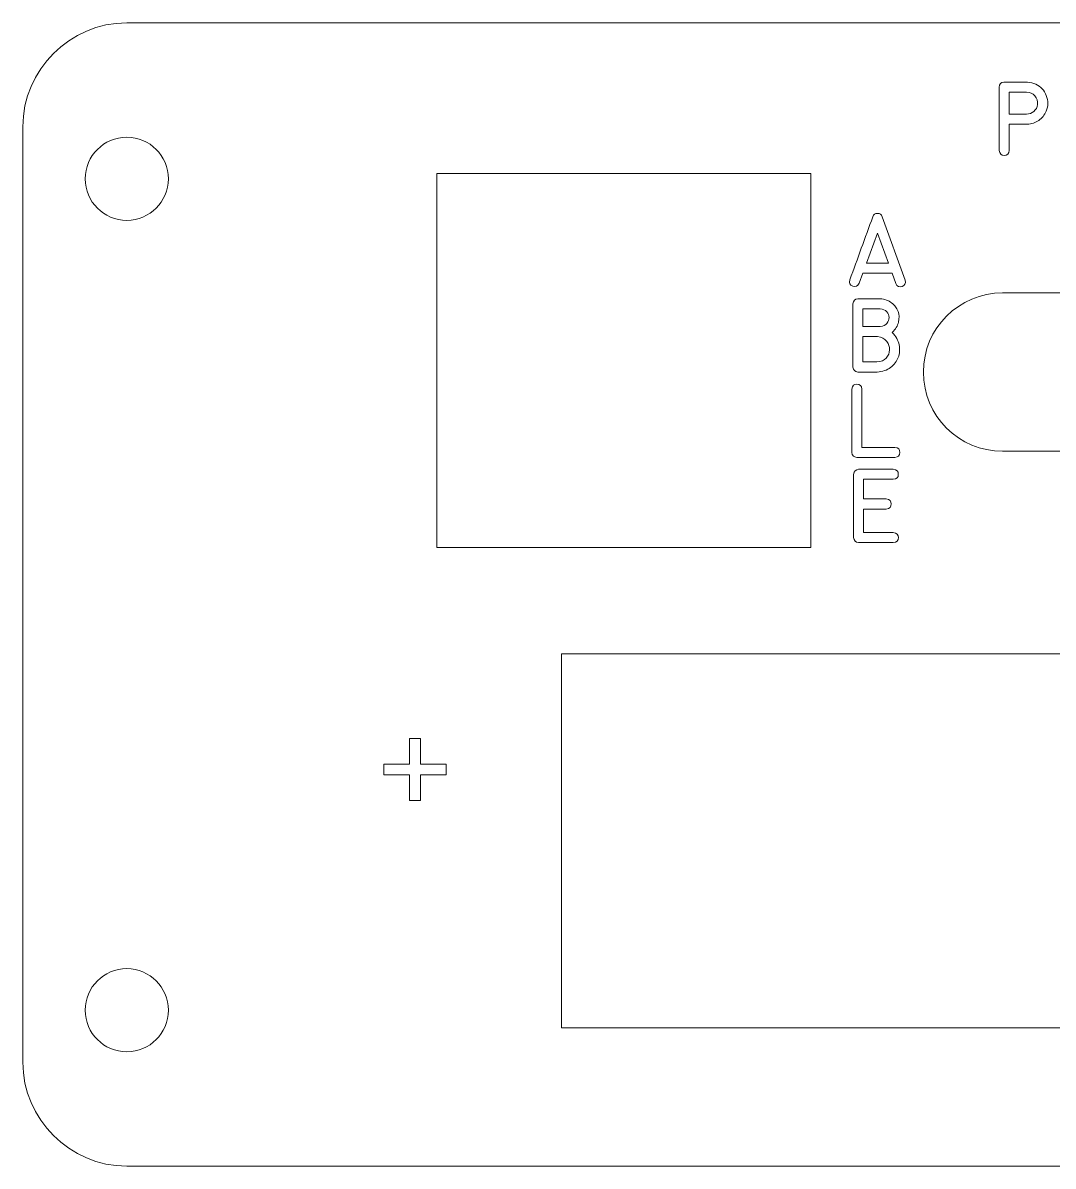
# Model space of a CAD drawing. Header units: millimetres. Extents: x -122 to 123, y -125 to 179.
# Drawn here: x -63.6 to -14, y 67.8 to 122.8 of the extents above; entities that cross this region are included whole.
import ezdxf

# ---------------------------------------------------------------- set-up
doc = ezdxf.new("R2010")
doc.units = ezdxf.units.MM
doc.header["$MEASUREMENT"] = 0
doc.layers.add('Cut', color=7, linetype='Continuous')
doc.layers.add('Engrave', color=7, linetype='Continuous')

msp = doc.modelspace()

# ---------------------------------------------------------------- linework, layer by layer
at = {"layer": 'Cut', "color": 250, "lineweight": 9}
msp.add_lwpolyline([(-37.6513, 74.4711), (37.3487, 74.4711), (37.3487, 92.4711), (-37.6513, 92.4711), (-37.6513, 74.4711)], close=True, dxfattribs=at)
for points, knots in [([(-58.5705, 122.8179), (-58.5705, 122.8179), (67.4295, 122.8179), (67.4295, 122.8179), (67.4295, 122.8179), (70.1795, 122.8179), (72.4295, 120.5679), (72.4295, 117.8178), (72.4295, 117.8178), (72.4295, 117.8178), (72.4295, 72.8179), (72.4295, 72.8179), (72.4295, 72.8179), (72.4295, 70.0679), (70.1795, 67.8179), (67.4295, 67.8179), (67.4295, 67.8179), (67.4295, 67.8179), (-58.5705, 67.8179), (-58.5705, 67.8179), (-58.5705, 67.8179), (-61.3205, 67.8179), (-63.5705, 70.0679), (-63.5705, 72.8179), (-63.5705, 72.8179), (-63.5705, 72.8179), (-63.5705, 117.8178), (-63.5705, 117.8178), (-63.5705, 117.8178), (-63.5705, 120.5679), (-61.3205, 122.8179), (-58.5705, 122.8179)], [0, 0, 0, 0, 0.1111111, 0.1111111, 0.1111111, 0.1111111, 0.2222222, 0.2222222, 0.2222222, 0.2222222, 0.3333333, 0.3333333, 0.3333333, 0.3333333, 0.4444444, 0.4444444, 0.4444444, 0.4444444, 0.5555556, 0.5555556, 0.5555556, 0.5555556, 0.6666667, 0.6666667, 0.6666667, 0.6666667, 0.7777778, 0.7777778, 0.7777778, 0.7777778, 1, 1, 1, 1]), ([(-56.5705, 115.3182), (-56.5705, 116.4222), (-57.4664, 117.3178), (-58.5706, 117.3178), (-58.5706, 117.3178), (-59.6747, 117.318), (-60.5705, 116.4222), (-60.5705, 115.3179), (-60.5705, 115.3179), (-60.5701, 114.2137), (-59.6749, 113.3179), (-58.5706, 113.3179), (-58.5706, 113.3179), (-57.4658, 113.3182), (-56.5709, 114.2135), (-56.5705, 115.3182)], [0, 0, 0, 0, 0.2, 0.2, 0.2, 0.2, 0.4, 0.4, 0.4, 0.4, 0.6, 0.6, 0.6, 0.6, 1, 1, 1, 1]), ([(-43.6554, 115.5761), (-43.6554, 115.5761), (-25.6554, 115.5761), (-25.6554, 115.5761), (-25.6554, 115.5761), (-25.6554, 115.5761), (-25.6554, 97.5761), (-25.6554, 97.5761), (-25.6554, 97.5761), (-25.6554, 97.5761), (-43.6554, 97.5761), (-43.6554, 97.5761), (-43.6554, 97.5761), (-43.6554, 97.5761), (-43.6554, 115.5761), (-43.6554, 115.5761)], [0, 0, 0, 0, 0.2, 0.2, 0.2, 0.2, 0.4, 0.4, 0.4, 0.4, 0.6, 0.6, 0.6, 0.6, 1, 1, 1, 1]), ([(-16.4304, 109.8286), (-16.4304, 109.8286), (-8.8104, 109.8286), (-8.8104, 109.8286), (-8.8104, 109.8286), (-8.8104, 109.8286), (-8.5004, 109.8286), (-8.5004, 109.8286), (-8.5004, 109.8286), (-8.5004, 109.8286), (-8.5004, 109.8162), (-8.5004, 109.8162), (-8.5004, 109.8162), (-6.5413, 109.6584), (-5.0004, 108.0184), (-5.0004, 106.0185), (-5.0004, 106.0185), (-5.0004, 104.019), (-6.5412, 102.379), (-8.5004, 102.2212), (-8.5004, 102.2212), (-8.5004, 102.2212), (-8.5004, 102.2086), (-8.5004, 102.2086), (-8.5004, 102.2086), (-8.5004, 102.2086), (-8.8104, 102.2086), (-8.8104, 102.2086), (-8.8104, 102.2086), (-8.8104, 102.2086), (-16.4304, 102.2086), (-16.4304, 102.2086), (-16.4304, 102.2086), (-18.5346, 102.2086), (-20.2404, 103.9144), (-20.2404, 106.0185), (-20.2404, 106.0185), (-20.2404, 108.123), (-18.5346, 109.8285), (-16.4304, 109.8286)], [0, 0, 0, 0, 0.0909091, 0.0909091, 0.0909091, 0.0909091, 0.1818182, 0.1818182, 0.1818182, 0.1818182, 0.2727273, 0.2727273, 0.2727273, 0.2727273, 0.3636364, 0.3636364, 0.3636364, 0.3636364, 0.4545455, 0.4545455, 0.4545455, 0.4545455, 0.5454545, 0.5454545, 0.5454545, 0.5454545, 0.6363636, 0.6363636, 0.6363636, 0.6363636, 0.7272727, 0.7272727, 0.7272727, 0.7272727, 0.8181818, 0.8181818, 0.8181818, 0.8181818, 1, 1, 1, 1]), ([(-56.5705, 75.3182), (-56.5705, 76.4222), (-57.4664, 77.3178), (-58.5706, 77.3178), (-58.5706, 77.3178), (-59.6747, 77.318), (-60.5705, 76.4222), (-60.5705, 75.3179), (-60.5705, 75.3179), (-60.5701, 74.2137), (-59.6749, 73.3179), (-58.5706, 73.3179), (-58.5706, 73.3179), (-57.4658, 73.3182), (-56.5709, 74.2135), (-56.5705, 75.3182)], [0, 0, 0, 0, 0.2, 0.2, 0.2, 0.2, 0.4, 0.4, 0.4, 0.4, 0.6, 0.6, 0.6, 0.6, 1, 1, 1, 1])]:
    msp.add_open_spline(points, degree=3, knots=knots, dxfattribs=at)
at = {"layer": 'Engrave', "color": 240, "lineweight": 9}
for points, knots in [([(-15.2729, 119.9679), (-15.2729, 119.9679), (-15.24, 119.9679), (-15.24, 119.9679), (-15.24, 119.9679), (-15.093, 119.9573), (-14.9578, 119.9244), (-14.8338, 119.8679), (-14.8338, 119.8679), (-14.5962, 119.7568), (-14.4281, 119.5734), (-14.3293, 119.3182), (-14.3293, 119.3182), (-14.2305, 119.0636), (-14.2317, 118.8149), (-14.3322, 118.5727), (-14.3322, 118.5727), (-14.414, 118.381), (-14.5345, 118.2305), (-14.6944, 118.1223), (-14.6944, 118.1223), (-14.8537, 118.0136), (-15.036, 117.953), (-15.24, 117.9406), (-15.24, 117.9406), (-15.24, 117.9406), (-15.2729, 117.9389), (-15.2729, 117.9389), (-15.2729, 117.9389), (-15.2729, 117.9389), (-16.1102, 117.9389), (-16.1102, 117.9389), (-16.1102, 117.9389), (-16.1102, 117.9389), (-16.1102, 116.683), (-16.1102, 116.683), (-16.1102, 116.683), (-16.1308, 116.5213), (-16.2125, 116.4402), (-16.3548, 116.4402), (-16.3548, 116.4402), (-16.4971, 116.4402), (-16.5782, 116.5213), (-16.5976, 116.683), (-16.5976, 116.683), (-16.5976, 116.683), (-16.5976, 119.7268), (-16.5976, 119.7268), (-16.5976, 119.7268), (-16.5805, 119.8691), (-16.5047, 119.9497), (-16.3701, 119.9679), (-16.3701, 119.9679), (-16.3701, 119.9679), (-16.3548, 119.9679), (-16.3548, 119.9679), (-16.3548, 119.9679), (-16.3548, 119.9679), (-15.2729, 119.9679), (-15.2729, 119.9679)], [0, 0, 0, 0, 0.0625, 0.0625, 0.0625, 0.0625, 0.125, 0.125, 0.125, 0.125, 0.1875, 0.1875, 0.1875, 0.1875, 0.25, 0.25, 0.25, 0.25, 0.3125, 0.3125, 0.3125, 0.3125, 0.375, 0.375, 0.375, 0.375, 0.4375, 0.4375, 0.4375, 0.4375, 0.5, 0.5, 0.5, 0.5, 0.5625, 0.5625, 0.5625, 0.5625, 0.625, 0.625, 0.625, 0.625, 0.6875, 0.6875, 0.6875, 0.6875, 0.75, 0.75, 0.75, 0.75, 0.8125, 0.8125, 0.8125, 0.8125, 0.875, 0.875, 0.875, 0.875, 1, 1, 1, 1]), ([(-15.2729, 119.4823), (-15.2729, 119.4823), (-16.1102, 119.4823), (-16.1102, 119.4823), (-16.1102, 119.4823), (-16.1102, 119.4823), (-16.1102, 118.4263), (-16.1102, 118.4263), (-16.1102, 118.4263), (-16.1102, 118.4263), (-15.2729, 118.4263), (-15.2729, 118.4263), (-15.2729, 118.4263), (-15.1418, 118.4263), (-15.0266, 118.4698), (-14.9261, 118.5574), (-14.9261, 118.5574), (-14.8255, 118.6444), (-14.7667, 118.7538), (-14.7491, 118.8843), (-14.7491, 118.8843), (-14.7285, 119.0431), (-14.7714, 119.1824), (-14.8767, 119.3023), (-14.8767, 119.3023), (-14.9825, 119.4223), (-15.1148, 119.4823), (-15.2729, 119.4823)], [0, 0, 0, 0, 0.125, 0.125, 0.125, 0.125, 0.25, 0.25, 0.25, 0.25, 0.375, 0.375, 0.375, 0.375, 0.5, 0.5, 0.5, 0.5, 0.625, 0.625, 0.625, 0.625, 0.75, 0.75, 0.75, 0.75, 1, 1, 1, 1]), ([(-23.7804, 110.4541), (-23.5969, 110.9609), (-23.4129, 111.4671), (-23.2289, 111.9728), (-23.2289, 111.9728), (-23.0442, 112.4784), (-22.8596, 112.9846), (-22.675, 113.4909), (-22.675, 113.4909), (-22.6368, 113.5955), (-22.5615, 113.6484), (-22.4492, 113.6496), (-22.4492, 113.6496), (-22.3363, 113.6508), (-22.2605, 113.5979), (-22.2217, 113.4909), (-22.2217, 113.4909), (-22.2217, 113.4909), (-21.1175, 110.4459), (-21.1175, 110.4459), (-21.1175, 110.4459), (-21.0834, 110.2836), (-21.1328, 110.1795), (-21.2657, 110.1325), (-21.2657, 110.1325), (-21.3992, 110.0849), (-21.5015, 110.1337), (-21.5744, 110.2771), (-21.5744, 110.2771), (-21.5744, 110.2771), (-21.7513, 110.7698), (-21.7513, 110.7698), (-21.7513, 110.7698), (-21.7513, 110.7698), (-23.1554, 110.7698), (-23.1554, 110.7698), (-23.1554, 110.7698), (-23.1554, 110.7698), (-23.3276, 110.2889), (-23.3276, 110.2889), (-23.3276, 110.2889), (-23.4011, 110.1442), (-23.5058, 110.0972), (-23.641, 110.1472), (-23.641, 110.1472), (-23.7768, 110.1966), (-23.8233, 110.2995), (-23.7804, 110.4541)], [0, 0, 0, 0, 0.0769231, 0.0769231, 0.0769231, 0.0769231, 0.1538462, 0.1538462, 0.1538462, 0.1538462, 0.2307692, 0.2307692, 0.2307692, 0.2307692, 0.3076923, 0.3076923, 0.3076923, 0.3076923, 0.3846154, 0.3846154, 0.3846154, 0.3846154, 0.4615385, 0.4615385, 0.4615385, 0.4615385, 0.5384615, 0.5384615, 0.5384615, 0.5384615, 0.6153846, 0.6153846, 0.6153846, 0.6153846, 0.6923077, 0.6923077, 0.6923077, 0.6923077, 0.7692308, 0.7692308, 0.7692308, 0.7692308, 0.8461538, 0.8461538, 0.8461538, 0.8461538, 1, 1, 1, 1]), ([(-21.9271, 111.2537), (-21.9271, 111.2537), (-22.451, 112.7006), (-22.451, 112.7006), (-22.451, 112.7006), (-22.451, 112.7006), (-22.9778, 111.2537), (-22.9778, 111.2537), (-22.9778, 111.2537), (-22.9778, 111.2537), (-21.9271, 111.2537), (-21.9271, 111.2537)], [0, 0, 0, 0, 0.25, 0.25, 0.25, 0.25, 0.5, 0.5, 0.5, 0.5, 1, 1, 1, 1]), ([(-22.451, 112.7006), (-22.451, 112.7006), (-21.9271, 111.2537), (-21.9271, 111.2537), (-21.9271, 111.2537), (-21.9271, 111.2537), (-22.451, 112.7006), (-22.451, 112.7006)], [0, 0, 0, 0, 0.3333333, 0.3333333, 0.3333333, 0.3333333, 1, 1, 1, 1]), ([(-22.3211, 109.5463), (-22.103, 109.5281), (-21.9196, 109.4616), (-21.7708, 109.3482), (-21.7708, 109.3482), (-21.6221, 109.2347), (-21.5186, 109.0977), (-21.4615, 108.9372), (-21.4615, 108.9372), (-21.4039, 108.7773), (-21.3963, 108.6068), (-21.438, 108.4257), (-21.438, 108.4257), (-21.4798, 108.2452), (-21.5815, 108.0788), (-21.742, 107.9271), (-21.742, 107.9271), (-21.565, 107.7413), (-21.4551, 107.5402), (-21.4116, 107.3244), (-21.4116, 107.3244), (-21.3681, 107.1087), (-21.3816, 106.9064), (-21.4521, 106.7188), (-21.4521, 106.7188), (-21.5227, 106.5313), (-21.645, 106.372), (-21.8196, 106.2408), (-21.8196, 106.2408), (-21.9942, 106.1097), (-22.2106, 106.0357), (-22.4693, 106.0186), (-22.4693, 106.0186), (-22.4693, 106.0186), (-22.474, 106.0186), (-22.474, 106.0186), (-22.474, 106.0186), (-22.474, 106.0186), (-23.3906, 106.0186), (-23.3906, 106.0186), (-23.3906, 106.0186), (-23.5317, 106.038), (-23.6134, 106.118), (-23.6352, 106.2579), (-23.6352, 106.2579), (-23.6352, 106.2579), (-23.6352, 109.3017), (-23.6352, 109.3017), (-23.6352, 109.3017), (-23.6158, 109.444), (-23.5341, 109.5257), (-23.3906, 109.5463), (-23.3906, 109.5463), (-23.3906, 109.5463), (-22.3211, 109.5463), (-22.3211, 109.5463)], [0, 0, 0, 0, 0.0666667, 0.0666667, 0.0666667, 0.0666667, 0.1333333, 0.1333333, 0.1333333, 0.1333333, 0.2, 0.2, 0.2, 0.2, 0.2666667, 0.2666667, 0.2666667, 0.2666667, 0.3333333, 0.3333333, 0.3333333, 0.3333333, 0.4, 0.4, 0.4, 0.4, 0.4666667, 0.4666667, 0.4666667, 0.4666667, 0.5333333, 0.5333333, 0.5333333, 0.5333333, 0.6, 0.6, 0.6, 0.6, 0.6666667, 0.6666667, 0.6666667, 0.6666667, 0.7333333, 0.7333333, 0.7333333, 0.7333333, 0.8, 0.8, 0.8, 0.8, 0.8666667, 0.8666667, 0.8666667, 0.8666667, 1, 1, 1, 1]), ([(-22.3211, 109.0571), (-22.3211, 109.0571), (-23.1478, 109.0571), (-23.1478, 109.0571), (-23.1478, 109.0571), (-23.1478, 109.0571), (-23.1478, 108.2081), (-23.1478, 108.2081), (-23.1478, 108.2081), (-23.1478, 108.2081), (-22.3158, 108.2081), (-22.3158, 108.2081), (-22.3158, 108.2081), (-22.1736, 108.2228), (-22.0671, 108.274), (-21.9978, 108.3622), (-21.9978, 108.3622), (-21.9284, 108.4498), (-21.8949, 108.5438), (-21.896, 108.6444), (-21.896, 108.6444), (-21.8978, 108.7449), (-21.9343, 108.8366), (-22.006, 108.9201), (-22.006, 108.9201), (-22.0771, 109.0036), (-22.1818, 109.0489), (-22.3211, 109.0571)], [0, 0, 0, 0, 0.125, 0.125, 0.125, 0.125, 0.25, 0.25, 0.25, 0.25, 0.375, 0.375, 0.375, 0.375, 0.5, 0.5, 0.5, 0.5, 0.625, 0.625, 0.625, 0.625, 0.75, 0.75, 0.75, 0.75, 1, 1, 1, 1]), ([(-22.474, 106.506), (-22.2788, 106.5142), (-22.13, 106.5772), (-22.0283, 106.6953), (-22.0283, 106.6953), (-21.926, 106.8141), (-21.8725, 106.9452), (-21.869, 107.0893), (-21.869, 107.0893), (-21.8649, 107.2333), (-21.9107, 107.3685), (-22.0072, 107.4949), (-22.0072, 107.4949), (-22.1042, 107.6214), (-22.2523, 107.6978), (-22.4534, 107.7237), (-22.4534, 107.7237), (-22.4534, 107.7237), (-23.1478, 107.7237), (-23.1478, 107.7237), (-23.1478, 107.7237), (-23.1478, 107.7237), (-23.1478, 106.506), (-23.1478, 106.506), (-23.1478, 106.506), (-23.1478, 106.506), (-22.474, 106.506), (-22.474, 106.506)], [0, 0, 0, 0, 0.125, 0.125, 0.125, 0.125, 0.25, 0.25, 0.25, 0.25, 0.375, 0.375, 0.375, 0.375, 0.5, 0.5, 0.5, 0.5, 0.625, 0.625, 0.625, 0.625, 0.75, 0.75, 0.75, 0.75, 1, 1, 1, 1]), ([(-23.4447, 101.9135), (-23.5858, 101.9229), (-23.6675, 102.0023), (-23.6893, 102.1528), (-23.6893, 102.1528), (-23.6893, 102.1528), (-23.6893, 105.1984), (-23.6893, 105.1984), (-23.6893, 105.1984), (-23.6652, 105.3636), (-23.5811, 105.4448), (-23.4377, 105.4424), (-23.4377, 105.4424), (-23.2942, 105.4395), (-23.216, 105.3577), (-23.2037, 105.1984), (-23.2037, 105.1984), (-23.2037, 105.1984), (-23.2037, 102.3945), (-23.2037, 102.3945), (-23.2037, 102.3945), (-23.2037, 102.3945), (-21.6138, 102.3957), (-21.6138, 102.3957), (-21.6138, 102.3957), (-21.4504, 102.3774), (-21.3698, 102.2951), (-21.3716, 102.1487), (-21.3716, 102.1487), (-21.3734, 102.0023), (-21.4545, 101.9241), (-21.6156, 101.9135), (-21.6156, 101.9135), (-21.6156, 101.9135), (-23.4447, 101.9135), (-23.4447, 101.9135)], [0, 0, 0, 0, 0.1, 0.1, 0.1, 0.1, 0.2, 0.2, 0.2, 0.2, 0.3, 0.3, 0.3, 0.3, 0.4, 0.4, 0.4, 0.4, 0.5, 0.5, 0.5, 0.5, 0.6, 0.6, 0.6, 0.6, 0.7, 0.7, 0.7, 0.7, 0.8, 0.8, 0.8, 0.8, 1, 1, 1, 1]), ([(-21.6902, 100.8593), (-21.6902, 100.8593), (-23.1183, 100.8593), (-23.1183, 100.8593), (-23.1183, 100.8593), (-23.1183, 100.8593), (-23.1183, 99.9169), (-23.1183, 99.9169), (-23.1183, 99.9169), (-23.1183, 99.9169), (-22.0294, 99.9169), (-22.0294, 99.9169), (-22.0294, 99.9169), (-21.8666, 99.8928), (-21.7854, 99.811), (-21.786, 99.6717), (-21.786, 99.6717), (-21.7866, 99.5318), (-21.8677, 99.4506), (-22.0294, 99.4277), (-22.0294, 99.4277), (-22.0294, 99.4277), (-23.1183, 99.4277), (-23.1183, 99.4277), (-23.1183, 99.4277), (-23.1183, 99.4277), (-23.1183, 98.2959), (-23.1183, 98.2959), (-23.1183, 98.2959), (-23.1183, 98.2959), (-21.6902, 98.2959), (-21.6902, 98.2959), (-21.6902, 98.2959), (-21.5285, 98.2718), (-21.4474, 98.1912), (-21.4474, 98.0531), (-21.4474, 98.0531), (-21.4474, 97.9155), (-21.5285, 97.8349), (-21.6902, 97.812), (-21.6902, 97.812), (-21.6902, 97.812), (-23.3576, 97.812), (-23.3576, 97.812), (-23.3576, 97.812), (-23.5011, 97.8302), (-23.5828, 97.912), (-23.6022, 98.0566), (-23.6022, 98.0566), (-23.6022, 98.0566), (-23.6022, 101.0986), (-23.6022, 101.0986), (-23.6022, 101.0986), (-23.5804, 101.2503), (-23.4987, 101.3303), (-23.3576, 101.3397), (-23.3576, 101.3397), (-23.3576, 101.3397), (-21.6902, 101.3397), (-21.6902, 101.3397), (-21.6902, 101.3397), (-21.5285, 101.3274), (-21.4474, 101.2462), (-21.448, 101.0975), (-21.448, 101.0975), (-21.4485, 100.9487), (-21.5297, 100.8693), (-21.6902, 100.8593)], [0, 0, 0, 0, 0.0555556, 0.0555556, 0.0555556, 0.0555556, 0.1111111, 0.1111111, 0.1111111, 0.1111111, 0.1666667, 0.1666667, 0.1666667, 0.1666667, 0.2222222, 0.2222222, 0.2222222, 0.2222222, 0.2777778, 0.2777778, 0.2777778, 0.2777778, 0.3333333, 0.3333333, 0.3333333, 0.3333333, 0.3888889, 0.3888889, 0.3888889, 0.3888889, 0.4444444, 0.4444444, 0.4444444, 0.4444444, 0.5, 0.5, 0.5, 0.5, 0.5555556, 0.5555556, 0.5555556, 0.5555556, 0.6111111, 0.6111111, 0.6111111, 0.6111111, 0.6666667, 0.6666667, 0.6666667, 0.6666667, 0.7222222, 0.7222222, 0.7222222, 0.7222222, 0.7777778, 0.7777778, 0.7777778, 0.7777778, 0.8333333, 0.8333333, 0.8333333, 0.8333333, 0.8888889, 0.8888889, 0.8888889, 0.8888889, 1, 1, 1, 1]), ([(-44.9662, 85.4034), (-44.9662, 85.4034), (-44.9662, 86.6439), (-44.9662, 86.6439), (-44.9662, 86.6439), (-44.9662, 86.6439), (-46.1973, 86.6439), (-46.1973, 86.6439), (-46.1973, 86.6439), (-46.1973, 86.6439), (-46.1973, 87.1622), (-46.1973, 87.1622), (-46.1973, 87.1622), (-46.1973, 87.1622), (-44.9662, 87.1622), (-44.9662, 87.1622), (-44.9662, 87.1622), (-44.9662, 87.1622), (-44.9662, 88.3934), (-44.9662, 88.3934), (-44.9662, 88.3934), (-44.9662, 88.3934), (-44.4416, 88.3934), (-44.4416, 88.3934), (-44.4416, 88.3934), (-44.4416, 88.3934), (-44.4416, 87.1622), (-44.4416, 87.1622), (-44.4416, 87.1622), (-44.4416, 87.1622), (-43.2108, 87.1622), (-43.2108, 87.1622), (-43.2108, 87.1622), (-43.2108, 87.1622), (-43.2108, 86.6439), (-43.2108, 86.6439), (-43.2108, 86.6439), (-43.2108, 86.6439), (-44.4416, 86.6439), (-44.4416, 86.6439), (-44.4416, 86.6439), (-44.4416, 86.6439), (-44.4416, 85.4034), (-44.4416, 85.4034), (-44.4416, 85.4034), (-44.4416, 85.4034), (-44.9662, 85.4034), (-44.9662, 85.4034)], [0, 0, 0, 0, 0.0769231, 0.0769231, 0.0769231, 0.0769231, 0.1538462, 0.1538462, 0.1538462, 0.1538462, 0.2307692, 0.2307692, 0.2307692, 0.2307692, 0.3076923, 0.3076923, 0.3076923, 0.3076923, 0.3846154, 0.3846154, 0.3846154, 0.3846154, 0.4615385, 0.4615385, 0.4615385, 0.4615385, 0.5384615, 0.5384615, 0.5384615, 0.5384615, 0.6153846, 0.6153846, 0.6153846, 0.6153846, 0.6923077, 0.6923077, 0.6923077, 0.6923077, 0.7692308, 0.7692308, 0.7692308, 0.7692308, 0.8461538, 0.8461538, 0.8461538, 0.8461538, 1, 1, 1, 1])]:
    msp.add_open_spline(points, degree=3, knots=knots, dxfattribs=at)

doc.saveas('drawing.dxf')
